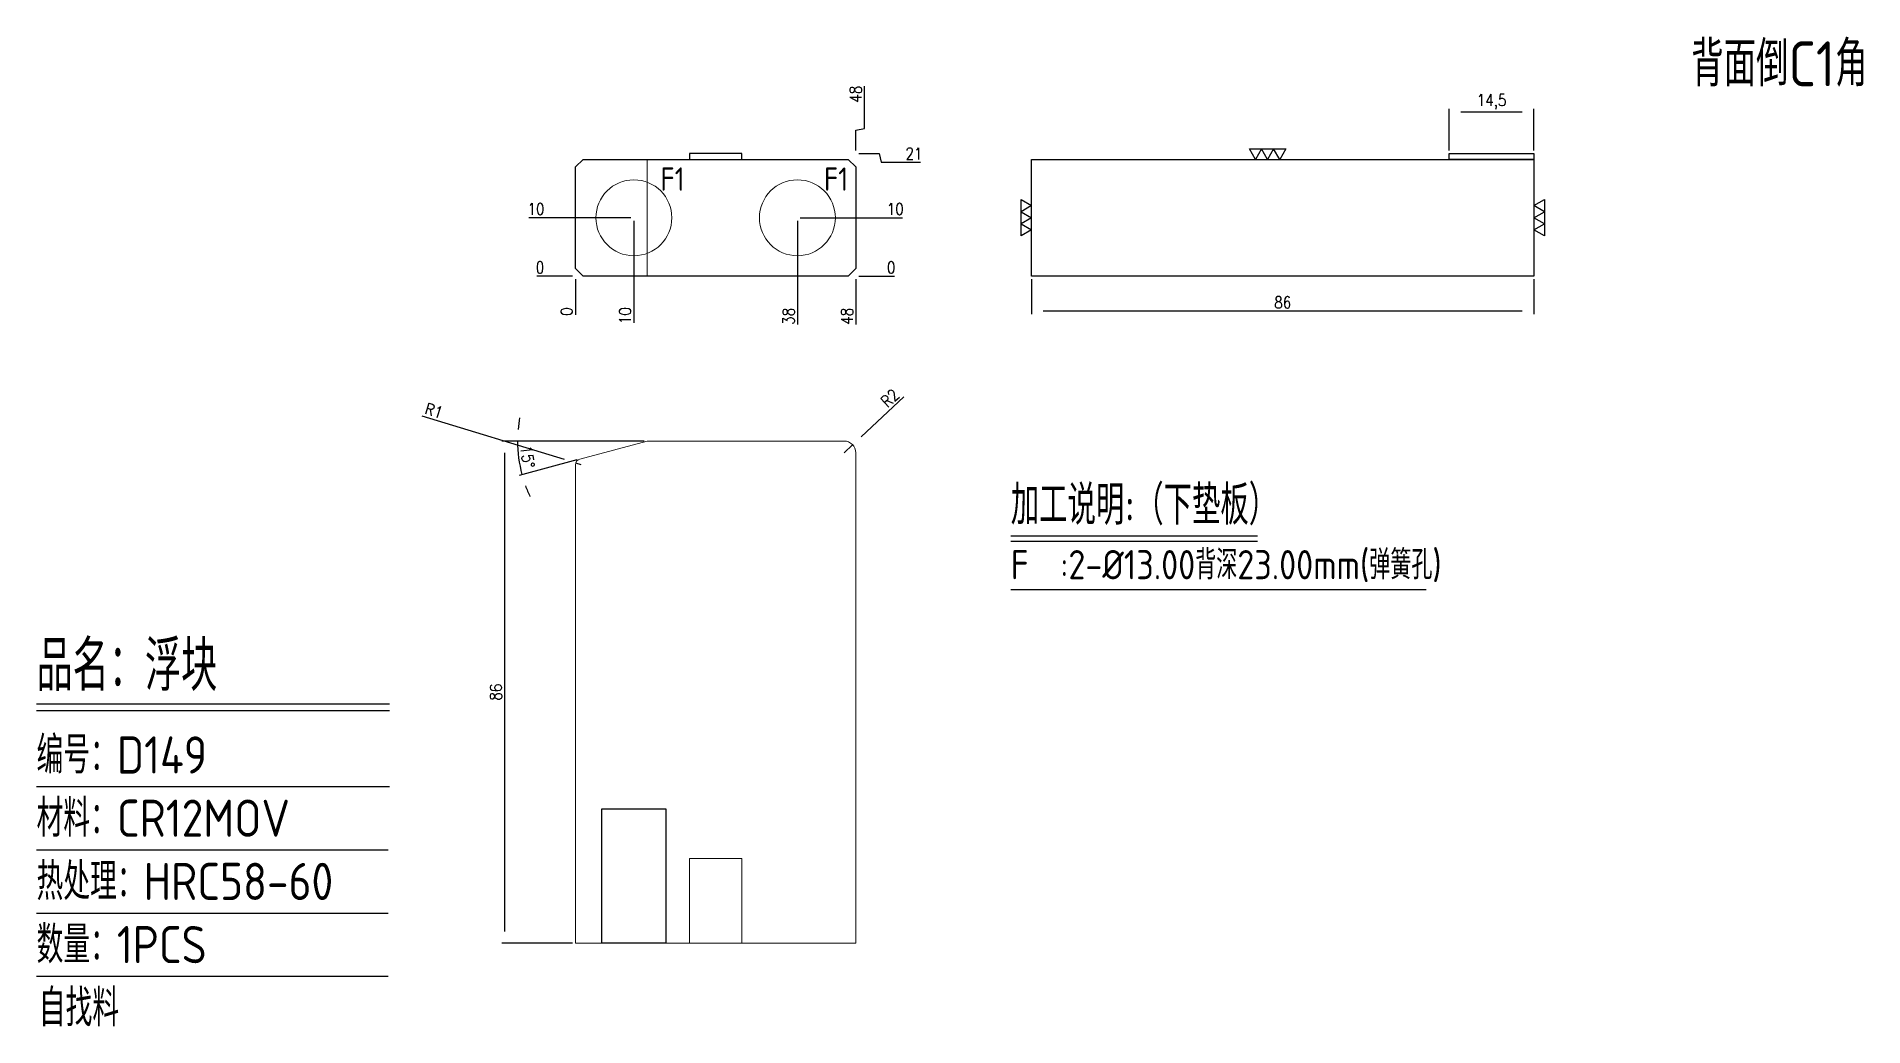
# Model space of a CAD drawing. Header units: millimetres. Extents: x 110650 to 110962, y -7998 to -7828.
import ezdxf
from ezdxf.enums import TextEntityAlignment as Align

# ---------------------------------------------------------------- set-up
doc = ezdxf.new("R2010")
doc.units = ezdxf.units.MM
doc.linetypes.add('DASHED', pattern=[0])
doc.linetypes.add('HIDDEN', pattern=[0])
for name, color, linetype in [('DIE_P', 2, 'Continuous'), ('DIM', 4, 'Continuous'), ('LB_P', 2, 'Continuous'), ('TEXT', 4, 'Continuous')]:
    doc.layers.add(name, color=color, linetype=linetype)
doc.styles.add('gbenor', font='gbenor.shx', dxfattribs={"bigfont": 'gbcbig.shx'})
doc.styles.get("Standard").update_dxf_attribs({"font": 'txt.shx', "width": 0.85, "bigfont": 'ctxt.shx'})
doc.dimstyles.new('T-2-WX', dxfattribs={"dimtxt": 2, "dimasz": 2, "dimexe": 0.5, "dimexo": 0.5, "dimgap": 0.5, "dimtad": 1, "dimtxsty": 'Standard', "dimblk": 'OPEN30', "dimcen": 0, "dimazin": 3, "dimtfac": 1, "dimtmove": 0, "dimatfit": 3, "dimldrblk": 'OPEN30', "dimlwd": -1, "dimlwe": -1})

# ---------------------------------------------------------------- blocks, each defined once
blk = doc.blocks.new('*D7579')
at = {"layer": 'Defpoints', "color": 0}
for p in [(110741.78, -7869.33), (110789.78, -7869.33), (110794.78, -7869.33)]:
    blk.add_point(p, dxfattribs=at)
at = {"layer": 'DIM', "color": 0}
blk.add_line((110790.28, -7869.33), (110796.41, -7869.33), dxfattribs=at)
at = {"layer": 'DIM', "color": 0, "insert": (110795.84, -7867.83), "char_height": 2, "attachment_point": 5}
blk.add_mtext('0', dxfattribs=at)
blk = doc.blocks.new('_Open30')
blk = doc.blocks.new('*D7580')
at = {"layer": 'Defpoints', "color": 0}
for p in [(110779.78, -7859.33), (110794.78, -7859.33), (110741.78, -7869.33)]:
    blk.add_point(p, dxfattribs=at)
at = {"layer": 'DIM', "color": 0}
blk.add_line((110780.28, -7859.33), (110797.79, -7859.33), dxfattribs=at)
at = {"layer": 'DIM', "color": 0, "insert": (110796.53, -7857.83), "char_height": 2, "attachment_point": 5}
blk.add_mtext('10', dxfattribs=at)
blk = doc.blocks.new('*D7581')
at = {"layer": 'Defpoints', "color": 0}
for p in [(110789.78, -7848.33), (110798.11, -7849.83), (110741.78, -7869.33)]:
    blk.add_point(p, dxfattribs=at)
at = {"layer": 'DIM', "color": 0}
for p, q in [((110790.28, -7848.33), (110793.78, -7848.33)), ((110793.78, -7848.33), (110794.11, -7849.83)), ((110794.11, -7849.83), (110800.87, -7849.83))]:
    blk.add_line(p, q, dxfattribs=at)
at = {"layer": 'DIM', "color": 0, "insert": (110799.74, -7848.33), "char_height": 2, "attachment_point": 5}
blk.add_mtext('21', dxfattribs=at)
blk = doc.blocks.new('*D7582')
at = {"layer": 'Defpoints', "color": 0}
for p in [(110736.78, -7869.33), (110741.78, -7869.33), (110741.78, -7869.33)]:
    blk.add_point(p, dxfattribs=at)
at = {"layer": 'DIM', "color": 0}
blk.add_line((110741.28, -7869.33), (110735.14, -7869.33), dxfattribs=at)
at = {"layer": 'DIM', "color": 0, "insert": (110735.71, -7867.83), "char_height": 2, "attachment_point": 5}
blk.add_mtext('0', dxfattribs=at)
blk = doc.blocks.new('*D7583')
at = {"layer": 'Defpoints', "color": 0}
for p in [(110736.78, -7859.33), (110751.78, -7859.33), (110741.78, -7869.33)]:
    blk.add_point(p, dxfattribs=at)
at = {"layer": 'DIM', "color": 0}
blk.add_line((110751.28, -7859.33), (110733.77, -7859.33), dxfattribs=at)
at = {"layer": 'DIM', "color": 0, "insert": (110735.02, -7857.83), "char_height": 2, "attachment_point": 5}
blk.add_mtext('10', dxfattribs=at)
blk = doc.blocks.new('*D7584')
at = {"layer": 'Defpoints', "color": 0}
for p in [(110741.78, -7869.33), (110789.78, -7869.33), (110789.78, -7874.33)]:
    blk.add_point(p, dxfattribs=at)
at = {"layer": 'DIM', "color": 0}
blk.add_line((110789.78, -7869.83), (110789.78, -7877.58), dxfattribs=at)
at = {"layer": 'DIM', "color": 0, "insert": (110788.28, -7876.21), "char_height": 2, "attachment_point": 5, "rotation": 90}
blk.add_mtext('48', dxfattribs=at)
blk = doc.blocks.new('*D7585')
at = {"layer": 'Defpoints', "color": 0}
for p in [(110779.78, -7859.33), (110741.78, -7869.33), (110779.78, -7874.33)]:
    blk.add_point(p, dxfattribs=at)
at = {"layer": 'DIM', "color": 0}
blk.add_line((110779.78, -7859.83), (110779.78, -7877.58), dxfattribs=at)
at = {"layer": 'DIM', "color": 0, "insert": (110778.28, -7876.21), "char_height": 2, "attachment_point": 5, "rotation": 90}
blk.add_mtext('38', dxfattribs=at)
blk = doc.blocks.new('*D7586')
at = {"layer": 'Defpoints', "color": 0}
for p in [(110751.78, -7859.33), (110741.78, -7869.33), (110751.78, -7874.33)]:
    blk.add_point(p, dxfattribs=at)
at = {"layer": 'DIM', "color": 0}
blk.add_line((110751.78, -7859.83), (110751.78, -7877.34), dxfattribs=at)
at = {"layer": 'DIM', "color": 0, "insert": (110750.28, -7876.09), "char_height": 2, "attachment_point": 5, "rotation": 90}
blk.add_mtext('10', dxfattribs=at)
blk = doc.blocks.new('*D7587')
at = {"layer": 'Defpoints', "color": 0}
for p in [(110741.78, -7869.33), (110741.78, -7869.33), (110741.78, -7874.33)]:
    blk.add_point(p, dxfattribs=at)
at = {"layer": 'DIM', "color": 0}
blk.add_line((110741.78, -7869.83), (110741.78, -7875.96), dxfattribs=at)
at = {"layer": 'DIM', "color": 0, "insert": (110740.28, -7875.4), "char_height": 2, "attachment_point": 5, "rotation": 90}
blk.add_mtext('0', dxfattribs=at)
blk = doc.blocks.new('*D7588')
at = {"layer": 'Defpoints', "color": 0}
for p in [(110791.28, -7840.03), (110789.78, -7848.33), (110741.78, -7869.33)]:
    blk.add_point(p, dxfattribs=at)
at = {"layer": 'DIM', "color": 0}
for p, q in [((110791.28, -7844.03), (110791.28, -7836.78)), ((110789.78, -7844.33), (110791.28, -7844.03)), ((110789.78, -7847.83), (110789.78, -7844.33))]:
    blk.add_line(p, q, dxfattribs=at)
at = {"layer": 'DIM', "color": 0, "insert": (110789.78, -7838.16), "char_height": 2, "attachment_point": 5, "rotation": 90}
blk.add_mtext('48', dxfattribs=at)
blk = doc.blocks.new('*D7589')
at = {"layer": 'Defpoints', "color": 0}
for p in [(110729.66, -7897.56), (110754.05, -7897.56), (110741.78, -7983.56)]:
    blk.add_point(p, dxfattribs=at)
at = {"layer": 'DIM', "color": 0}
for p, q in [((110753.55, -7897.56), (110729.16, -7897.56)), ((110729.66, -7981.56), (110729.66, -7899.56)), ((110741.28, -7983.56), (110729.16, -7983.56))]:
    blk.add_line(p, q, dxfattribs=at)
at = {"layer": 'DIM', "color": 0, "insert": (110728.16, -7940.56), "char_height": 2, "attachment_point": 5, "rotation": 90}
blk.add_mtext('86', dxfattribs=at)
blk = doc.blocks.new('*D7590')
at = {"layer": 'Defpoints', "color": 0}
for p in [(110754.05, -7897.56), (110754.05, -7897.56), (110787.78, -7897.56), (110731.94, -7899.5), (110742.52, -7900.65)]:
    blk.add_point(p, dxfattribs=at)
at = {"layer": 'DIM', "color": 0}
for p, q in [((110753.55, -7897.56), (110731.36, -7897.56)), ((110742.04, -7900.78), (110732.13, -7903.44))]:
    blk.add_line(p, q, dxfattribs=at)
for start, end in [(169.6691, 174.8346), (180, 195), (200.1654, 205.3309)]:
    blk.add_arc((110754.05, -7897.56), 22.19, start, end, dxfattribs=at)
at = {"layer": 'DIM', "color": 0, "insert": (110733.58, -7900.26), "char_height": 2, "attachment_point": 5, "rotation": 277.5}
blk.add_mtext('15%%d', dxfattribs=at)
blk = doc.blocks.new('*D7591')
at = {"layer": 'Defpoints', "color": 0}
for p in [(110741.82, -7901.33), (110742.78, -7901.62)]:
    blk.add_point(p, dxfattribs=at)
at = {"layer": 'DIM', "color": 0}
for p, q in [((110739.91, -7900.74), (110715.56, -7893.32)), ((110742.78, -7901.62), (110741.82, -7901.33))]:
    blk.add_line(p, q, dxfattribs=at)
at = {"layer": 'DIM', "color": 0, "insert": (110717.56, -7892.37), "char_height": 2, "attachment_point": 5, "rotation": 343.0516}
blk.add_mtext('R1', dxfattribs=at)
blk = doc.blocks.new('*D7592')
at = {"layer": 'Defpoints', "color": 0}
for p in [(110789.24, -7898.2), (110787.78, -7899.56)]:
    blk.add_point(p, dxfattribs=at)
at = {"layer": 'DIM', "color": 0}
for p, q in [((110790.7, -7896.84), (110798.02, -7890.02)), ((110787.78, -7899.56), (110789.24, -7898.2))]:
    blk.add_line(p, q, dxfattribs=at)
at = {"layer": 'DIM', "color": 0, "insert": (110795.62, -7890.2), "char_height": 2, "attachment_point": 5, "rotation": 42.9806}
blk.add_mtext('R2', dxfattribs=at)
blk = doc.blocks.new('*D7593')
at = {"layer": 'Defpoints', "color": 0}
for p in [(110819.88, -7869.33), (110905.88, -7869.33), (110819.88, -7875.33)]:
    blk.add_point(p, dxfattribs=at)
at = {"layer": 'DIM', "color": 0}
for p, q in [((110819.88, -7869.83), (110819.88, -7875.83)), ((110905.88, -7869.83), (110905.88, -7875.83)), ((110903.88, -7875.33), (110821.88, -7875.33))]:
    blk.add_line(p, q, dxfattribs=at)
at = {"layer": 'DIM', "color": 0, "insert": (110862.88, -7873.83), "char_height": 2, "attachment_point": 5}
blk.add_mtext('86', dxfattribs=at)
blk = doc.blocks.new('*D7594')
at = {"layer": 'Defpoints', "color": 0}
for p in [(110905.88, -7841.18), (110891.38, -7848.33), (110905.88, -7848.33)]:
    blk.add_point(p, dxfattribs=at)
at = {"layer": 'DIM', "color": 0}
for p, q in [((110891.38, -7847.83), (110891.38, -7840.68)), ((110893.38, -7841.18), (110903.88, -7841.18)), ((110905.88, -7847.83), (110905.88, -7840.68))]:
    blk.add_line(p, q, dxfattribs=at)
at = {"layer": 'DIM', "color": 0, "insert": (110898.63, -7839.49), "char_height": 2, "attachment_point": 5}
blk.add_mtext('14,5', dxfattribs=at)

msp = doc.modelspace()

# ---------------------------------------------------------------- linework, layer by layer
at = {"layer": 'DIE_P', "linetype": 'Continuous', "lineweight": 15}
msp.add_line((110754.051, -7849.331), (110754.051, -7869.331), dxfattribs=at)
at = {"layer": 'DIE_P', "linetype": 'Continuous'}
msp.add_line((110761.278, -7849.331), (110770.278, -7849.331), dxfattribs=at)
at = {"layer": 'DIE_P', "linetype": 'Continuous', "flags": 128}
for points in [[(110770.278, -7849.331), (110788.485, -7849.331), (110789.778, -7850.624), (110789.778, -7868.038), (110788.485, -7869.331), (110743.071, -7869.331), (110741.778, -7868.038), (110741.778, -7850.624), (110743.071, -7849.331), (110761.278, -7849.331)], [(110770.278, -7849.331), (110770.278, -7848.331), (110761.278, -7848.331), (110761.278, -7849.331)]]:
    msp.add_lwpolyline(points, dxfattribs=at)
at = {"layer": 'DIE_P', "color": 2, "linetype": 'Continuous', "lineweight": 15}
msp.add_lwpolyline([(110742.519, -7900.653), (110754.051, -7897.563), (110787.778, -7897.563, -0.4142136), (110789.778, -7899.563), (110789.778, -7983.563), (110741.778, -7983.563), (110741.778, -7901.619, -0.3394543)], format="xyb", close=True, dxfattribs=at)
at = {"layer": 'DIE_P', "linetype": 'HIDDEN'}
msp.add_lwpolyline([(110757.278, -7960.563), (110757.278, -7983.563), (110746.278, -7983.563), (110746.278, -7960.563)], close=True, dxfattribs=at)
at = {"layer": 'DIE_P', "color": 2, "linetype": 'Continuous', "lineweight": 15}
msp.add_lwpolyline([(110761.278, -7969.063), (110770.278, -7969.063), (110770.278, -7983.563), (110761.278, -7983.563)], close=True, dxfattribs=at)
at = {"layer": 'DIM', "color": 4, "linetype": 'Continuous', "lineweight": 25}
for p, q in [((110649.505, -7942.567), (110709.967, -7942.567)), ((110649.505, -7943.682), (110709.967, -7943.682)), ((110649.505, -7956.735), (110709.967, -7956.735)), ((110649.505, -7967.56), (110709.705, -7967.56)), ((110649.505, -7978.384), (110709.705, -7978.384)), ((110649.505, -7989.209), (110709.705, -7989.209))]:
    msp.add_line(p, q, dxfattribs=at)
at = {"layer": 'LB_P', "color": 4}
for points in [[(110863.401, -7847.531), (110862.362, -7849.331), (110861.323, -7847.531), (110860.284, -7849.331), (110859.244, -7847.531), (110858.205, -7849.331), (110857.166, -7847.531), (110863.401, -7847.531)], [(110818.083, -7856.213), (110819.883, -7857.253), (110818.083, -7858.292), (110819.883, -7859.331), (110818.083, -7860.37), (110819.883, -7861.41), (110818.083, -7862.449), (110818.083, -7856.213)], [(110907.683, -7862.449), (110905.883, -7861.41), (110907.683, -7860.37), (110905.883, -7859.331), (110907.683, -7858.292), (110905.883, -7857.253), (110907.683, -7856.213), (110907.683, -7862.449)]]:
    msp.add_lwpolyline(points, close=True, dxfattribs=at)
at = {"layer": 'LB_P', "color": 2}
for points in [[(110819.883, -7849.331), (110905.883, -7849.331), (110905.883, -7869.331), (110819.883, -7869.331)], [(110891.383, -7848.331), (110905.883, -7848.331), (110905.883, -7849.331), (110891.383, -7849.331)]]:
    msp.add_lwpolyline(points, close=True, dxfattribs=at)
at = {"layer": 'LB_P', "color": 52, "linetype": 'DASHED', "lineweight": 15, "ltscale": 0.5}
for centre in [(110751.778, -7859.331), (110779.778, -7859.331)]:
    msp.add_circle(centre, 6.5, dxfattribs=at)
at = {"layer": 'TEXT', "color": 3}
for p, q in [((110816.312, -7913.812), (110858.552, -7913.812)), ((110816.312, -7914.687), (110858.552, -7914.687)), ((110816.312, -7922.987), (110887.425, -7922.987))]:
    msp.add_line(p, q, dxfattribs=at)

# ---------------------------------------------------------------- texts
at = {"layer": 'DIM', "color": 3, "linetype": 'Continuous', "lineweight": 25, "style": 'gbenor'}
for s, height, p in [('品名：浮块', 8.596, (110649.505, -7940.339)), ('编号：D149', 6.3674, (110649.505, -7954.506)), ('材料：CR12MOV ', 6.36744, (110649.505, -7965.331)), ('热处理：HRC58-60', 6.36744, (110649.505, -7976.156)), ('数量：1PCS', 6.3674, (110649.505, -7986.98)), ('自找料', 6.3674, (110649.893, -7997.805))]:
    msp.add_text(s, height=height, dxfattribs=at).set_placement(p)
at = {"layer": 'TEXT', "color": 4, "lineweight": 18, "style": 'gbenor'}
msp.add_text('背面倒C1角', height=7.7011, dxfattribs=at).set_placement((110932.827, -7836.824))
at = {"layer": 'TEXT', "color": 4, "style": 'gbenor'}
for p in [(110758.401, -7852.708), (110786.401, -7852.708)]:
    msp.add_text('F1', height=4, dxfattribs=at).set_placement(p, align=Align.MIDDLE_CENTER)
for s, height, p in [('加工说明:（下垫板）', 6.75, (110816.312, -7911.887)), ('F  :2-%%c13.00背深23.00mm(弹簧孔)', 5, (110816.312, -7921.237))]:
    msp.add_text(s, height=height, dxfattribs=at).set_placement(p)

# ---------------------------------------------------------------- dimensions: what is measured, and where the dimension line sits
at = {"layer": 'DIM', "color": 4}
for feature_location, offset, dtype, origin, picture, middle in [((110789.778, -7848.331), (1.5, 8.299), 1, (110741.778, -7869.331), '*D7588', (110789.778, -7838.156)), ((110789.778, -7848.331), (8.329, -1.5), 0, (110741.778, -7869.331), '*D7581', (110799.74, -7848.331)), ((110751.778, -7859.331), (-15, 0), 0, (110741.778, -7869.331), '*D7583', (110735.023, -7857.831)), ((110779.778, -7859.331), (15, 0), 0, (110741.778, -7869.331), '*D7580', (110796.533, -7857.831)), ((110779.778, -7859.331), (0, -15), 1, (110741.778, -7869.331), '*D7585', (110778.278, -7876.207)), ((110751.778, -7859.331), (0, -15), 1, (110741.778, -7869.331), '*D7586', (110750.278, -7876.086)), ((110741.777954441, -7869.331073083), (-5, 0), 0, (110741.777954441, -7869.331073083), '*D7582', (110735.711287774, -7867.831073083)), ((110789.777954441, -7869.331073083), (5, 0), 0, (110741.777954441, -7869.331073083), '*D7579', (110795.844621108, -7867.831073083)), ((110741.777954441, -7869.331073083), (0, -5), 1, (110741.777954441, -7869.331073083), '*D7587', (110740.277954441, -7875.397739749)), ((110789.778, -7869.331), (0, -5), 1, (110741.778, -7869.331), '*D7584', (110788.278, -7876.207))]:
    dim = msp.add_ordinate_dim(feature_location=feature_location, offset=offset, dtype=dtype, origin=origin, dimstyle='T-2-WX', dxfattribs=at)
    dim.commit()
    dim.dimension.update_dxf_attribs({"geometry": picture, "text_midpoint": middle})
for base, p1, p2, picture, middle in [((110905.883, -7841.182), (110891.383, -7848.331), (110905.883, -7848.331), '*D7594', (110898.633, -7839.492)), ((110819.883, -7875.331), (110905.883, -7869.331), (110819.883, -7869.331), '*D7593', (110862.883, -7873.831))]:
    dim = msp.add_linear_dim(base=base, p1=p1, p2=p2, dimstyle='T-2-WX', dxfattribs=at)
    dim.commit()
    dim.dimension.update_dxf_attribs({"geometry": picture, "text_midpoint": middle})
for center, mpoint, picture, middle in [((110787.778, -7899.563), (110789.241, -7898.2), '*D7592', (110796.645, -7891.3)), ((110742.778, -7901.619), (110741.821, -7901.328), '*D7591', (110717.121, -7893.8))]:
    dim = msp.add_radius_dim(center=center, mpoint=mpoint, dimstyle='T-2-WX', dxfattribs=at)
    dim.commit()
    dim.dimension.update_dxf_attribs({"geometry": picture, "text_midpoint": middle, "dimtype": 164})
dim = msp.add_angular_dim_2l(base=(110731.943, -7899.498), line1=((110754.051, -7897.563), (110787.778, -7897.563)), line2=((110742.519, -7900.653), (110754.051, -7897.563)), dimstyle='T-2-WX', dxfattribs=at)
dim.commit()
dim.dimension.update_dxf_attribs({"geometry": '*D7590', "text_midpoint": (110733.583, -7900.258)})
dim = msp.add_linear_dim(base=(110729.662, -7897.563), p1=(110741.778, -7983.563), p2=(110754.051, -7897.563), angle=90, dimstyle='T-2-WX', dxfattribs=at)
dim.commit()
dim.dimension.update_dxf_attribs({"geometry": '*D7589', "text_midpoint": (110728.162, -7940.563)})

doc.saveas('drawing.dxf')
